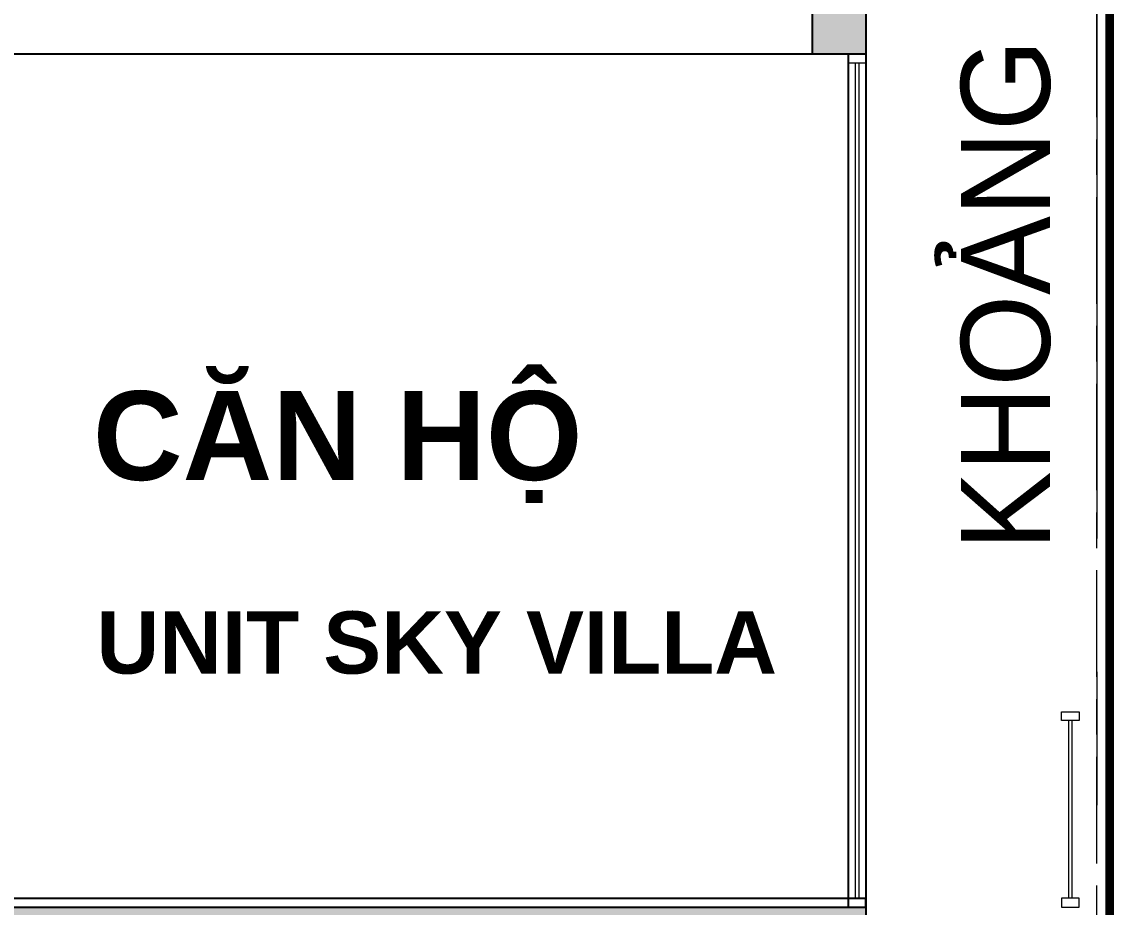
# Model space of a CAD drawing. Header units: millimetres. Extents: x -100356 to 314685, y 446 to 1273965.
# Drawn here: x 126449 to 132596, y 116005 to 120988 of the extents above; entities that cross this region are included whole.
import ezdxf

# ---------------------------------------------------------------- set-up
doc = ezdxf.new("R2010")
doc.units = ezdxf.units.MM
for name, pattern in [('20180221 BF$0$Core - tb$0$HIDDEN', [0.375, 0.25, -0.125]), ('CENTER', [2, 1.25, -0.25, 0.25, -0.25]), ('gf$0$CENTER2', [28.575, 19.05, -3.175, 3.175, -3.175]), ('gf$0$Kume - Grid Line', [10.5, 6, -1.25, 2, -1.25])]:
    doc.linetypes.add(name, pattern=pattern)
for name, color, linetype in [('FIN', 3, 'Continuous'), ('NAM', 3, 'Continuous'), ('section$0$NAM', 3, 'Continuous'), ('STR', 7, 'Continuous')]:
    doc.layers.add(name, color=color, linetype=linetype)
for name, color, linetype, lineweight in [('gf$0$A.Axis', 251, 'gf$0$CENTER2', 13), ('Hatch-wall', 251, 'Continuous', 5), ('NKC_TRUC', 8, 'CENTER', 13), ('section$0$A-_WALL----_H', 1, 'Continuous', 18), ('VAT DUNG TV', 253, 'Continuous', 9)]:
    doc.layers.add(name, color=color, linetype=linetype, lineweight=lineweight)
doc.styles.add('ARIAL', font='Font - TrueType - Arial Bold.ttf')
doc.styles.add('section$0$Arial', font='Font - TrueType - Arial.ttf', dxfattribs={"width": 0.95, "height": 770})

# ---------------------------------------------------------------- blocks, each defined once
blk = doc.blocks.new('Sky Section2')
at = {"layer": 'Hatch-wall', "ltscale": 0.5}
h = blk.add_hatch(color=256, dxfattribs=at)
h.dxf.hatch_style = 1
h.paths.add_polyline_path([(-5600, -11600), (-5600, -1300), (-5100, -1299.9), (-5100, -1600), (-5400, -1600), (-5400, -9500), (-5100, -9500), (-5100, -9800), (-5400, -9800), (-5400, -11300), (-5100, -11300), (-5100, -11600)])
h.paths.add_polyline_path([(-5600, -31299.9), (-5600, -42600), (-5100, -42600), (-5100, -42300), (-5400, -42300), (-5400, -33099.9), (-5100, -33099.9), (-5100, -32799.9), (-5400, -32799.9), (-5400, -31299.9)])
at = {"layer": 'FIN'}
blk.add_line((-300, -1299.9, 0), (-350, -1299.9, 0), dxfattribs=at)
at = {"layer": 'FIN', "elevation": 0}
for points in [[(-5600, -11600), (-5650, -11600), (-5650, -1299.9)], [(-5100, -1600), (-5100, -9800)]]:
    blk.add_lwpolyline(points, dxfattribs=at)
at = {"layer": 'FIN'}
for points in [[(-5100, -1300), (-300, -1300)], [(-5100, -1400), (-300, -1400)]]:
    blk.add_lwpolyline(points, dxfattribs=at)
at = {"layer": 'STR'}
blk.add_lwpolyline([(-5600, -11600), (-5600, -1300), (-5100, -1299.9), (-5100, -1600), (-5400, -1600), (-5400, -9500), (-5100, -9500), (-5100, -9800), (-5400, -9800), (-5400, -11300), (-5100, -11300), (-5100, -11600)], close=True, dxfattribs=at)
blk.add_lwpolyline([(-5100, -1300), (-300, -1300)], dxfattribs=at)
at = {"layer": 'VAT DUNG TV', "color": 5, "elevation": 0}
for points in [[(-1400, -100), (-1350, -100), (-1350, -200), (-1400, -200)], [(-300, -1299.9), (-350, -1299.9), (-350, -1399.9), (-300, -1399.9)]]:
    blk.add_lwpolyline(points, close=True, dxfattribs=at)
at = {"layer": 'VAT DUNG TV', "color": 5}
for points in [[(-300, -100), (-350, -100), (-350, -200), (-300, -200)], [(-5100, -1299.9), (-5050, -1299.9), (-5050, -1399.9), (-5100, -1399.9)]]:
    blk.add_lwpolyline(points, close=True, dxfattribs=at)
at = {"layer": 'VAT DUNG TV', "color": 5, "elevation": 0}
for points in [[(-1350, -140), (-350, -140)], [(-1350, -160), (-350, -160)]]:
    blk.add_lwpolyline(points, dxfattribs=at)
at = {"layer": 'VAT DUNG TV', "color": 5}
for points in [[(-5050, -1340), (-350, -1340)], [(-5050, -1360), (-350, -1360)]]:
    blk.add_lwpolyline(points, dxfattribs=at)
at = {"layer": 'NAM', "attachment_point": 1, "rotation": 90, "style": 'ARIAL'}
for s, width, insert, char_height in [('UNIT SKY VILLA', 3815.514, (-1964.5, -5630, 0), 350), ('CĂN HỘ', 6747.835, (-3204.2, -5649.7, 0), 500)]:
    blk.add_mtext_dynamic_manual_height_columns(s, width=width, gutter_width=1, heights=[0], dxfattribs=dict(at, insert=insert, char_height=char_height))
blk = doc.blocks.new('b')
at = {"layer": 'NKC_TRUC', "ltscale": 3000}
blk.add_line((-100724.9, 45455.5), (7327.4, 45455.5), dxfattribs=at)
blk = doc.blocks.new('full section 2')
at = {"layer": 'section$0$A-_WALL----_H', "linetype": '20180221 BF$0$Core - tb$0$HIDDEN', "ltscale": 300, "const_width": 50}
blk.add_lwpolyline([(-7300, -11426.7), (-106586.4, -11426.7)], dxfattribs=at)
at = {"layer": 'STR'}
for name, p in [('b', (0, -56954.5)), ('Sky Section2', (-94600, -11499)), ('Sky Section2', (-89300, -11499))]:
    blk.add_blockref(name, p, dxfattribs=at)
at = {"layer": 'section$0$NAM', "insert": (-96908.7, -12263.7), "char_height": 500, "attachment_point": 1, "rotation": 180, "style": 'section$0$Arial'}
blk.add_mtext_dynamic_manual_height_columns('KHOẢNG LÙI XÂY DỰNG', width=9359.93, gutter_width=1, heights=[0], dxfattribs=at)

msp = doc.modelspace()

# ---------------------------------------------------------------- linework, layer by layer
at = {"layer": 'gf$0$A.Axis', "linetype": 'gf$0$Kume - Grid Line', "lineweight": 9, "ltscale": 100}
msp.add_line((132498.5, 14401), (132498.5, 127691.3), dxfattribs=at)

# ---------------------------------------------------------------- block references
at = {"layer": 'STR', "rotation": 270}
msp.add_blockref('full section 2', (143997.5, 21104.9), dxfattribs=at)

doc.saveas('drawing.dxf')
